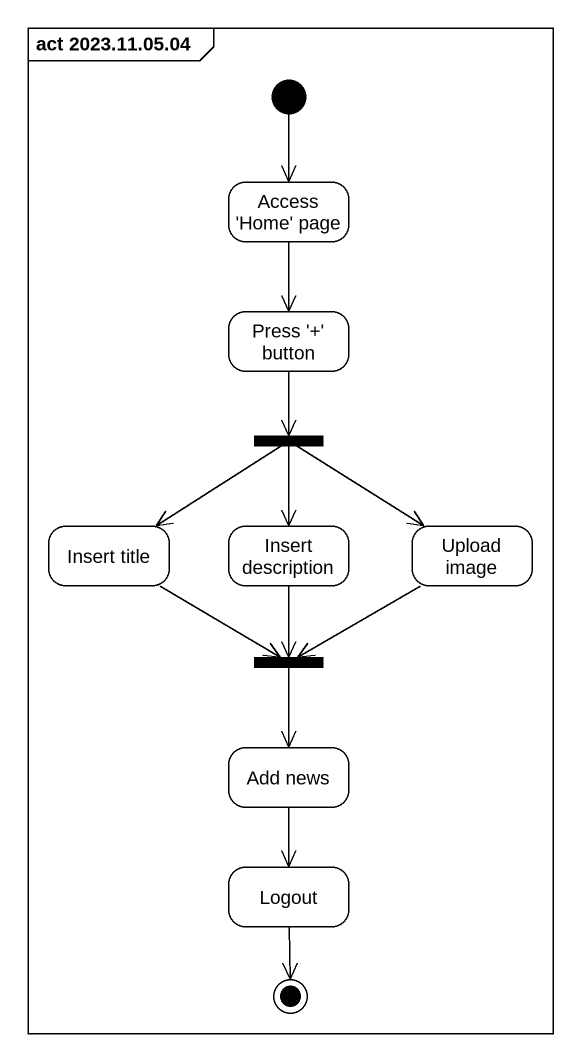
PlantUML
@startuml
mainframe act 2023.11.05.04
hide empty description
state "Access 'Home' page" as Access_Home_page
state "Press '+' button" as Press_button
state fork1 <<fork>>
state "Insert title" as Insert_title
state "Insert description" as Insert_description
state "Upload image" as Upload_image
state fork2 <<join>>
state "Add news" as Add_news
state Logout
[*] --> Access_Home_page
Access_Home_page --> Press_button
Press_button --> fork1
fork1 --> Insert_title
fork1 --> Insert_description
fork1 --> Upload_image
Insert_title -right-> fork2
Insert_description --> fork2
Upload_image -left-> fork2
fork2 --> Add_news
Add_news --> Logout
Logout --> [*]
@enduml
